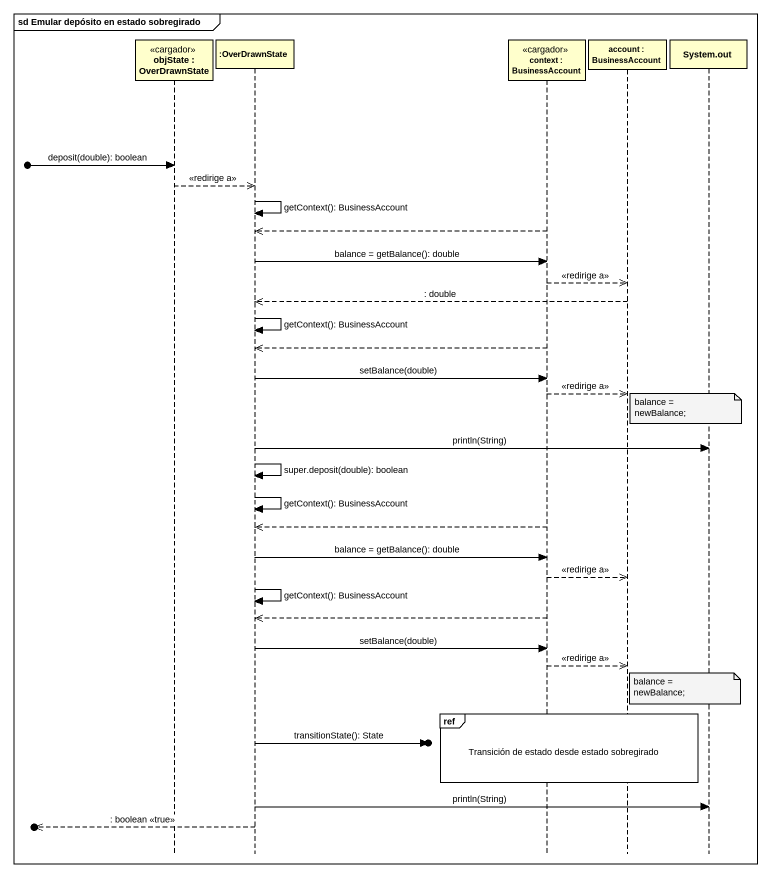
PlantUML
@startuml
mainframe sd Emular depósito en estado sobregirado
hide footbox
participant "objState : OverDrawnState" as objState <<cargador>>
participant ":OverDrawnState" as OverDrawnState
participant "context : BusinessAccount" as context <<cargador>>
participant "account : BusinessAccount" as account
participant "System.out" as System_out

[o-> objState : deposit(double): boolean
objState -->> OverDrawnState : <<redirige a>>
OverDrawnState -> OverDrawnState : getContext(): BusinessAccount
context -->> OverDrawnState
OverDrawnState -> context : balance = getBalance(): double
context -->> account : <<redirige a>>
account -->> OverDrawnState : : double
OverDrawnState -> OverDrawnState : getContext(): BusinessAccount
context -->> OverDrawnState
OverDrawnState -> context : setBalance(double)
context -->> account : <<redirige a>>
note over System_out : balance = newBalance;
OverDrawnState -> System_out : println(String)
OverDrawnState -> OverDrawnState : super.deposit(double): boolean
OverDrawnState -> OverDrawnState : getContext(): BusinessAccount
context -->> OverDrawnState
OverDrawnState -> context : balance = getBalance(): double
context -->> account : <<redirige a>>
OverDrawnState -> OverDrawnState : getContext(): BusinessAccount
context -->> OverDrawnState
OverDrawnState -> context : setBalance(double)
context -->> account : <<redirige a>>
note over System_out : balance = newBalance;
ref over context, account : Transición de estado desde estado sobregirado
OverDrawnState ->o] : transitionState(): State
OverDrawnState -> System_out : println(String)
[o<<-- OverDrawnState : : boolean <<true>>
@enduml
